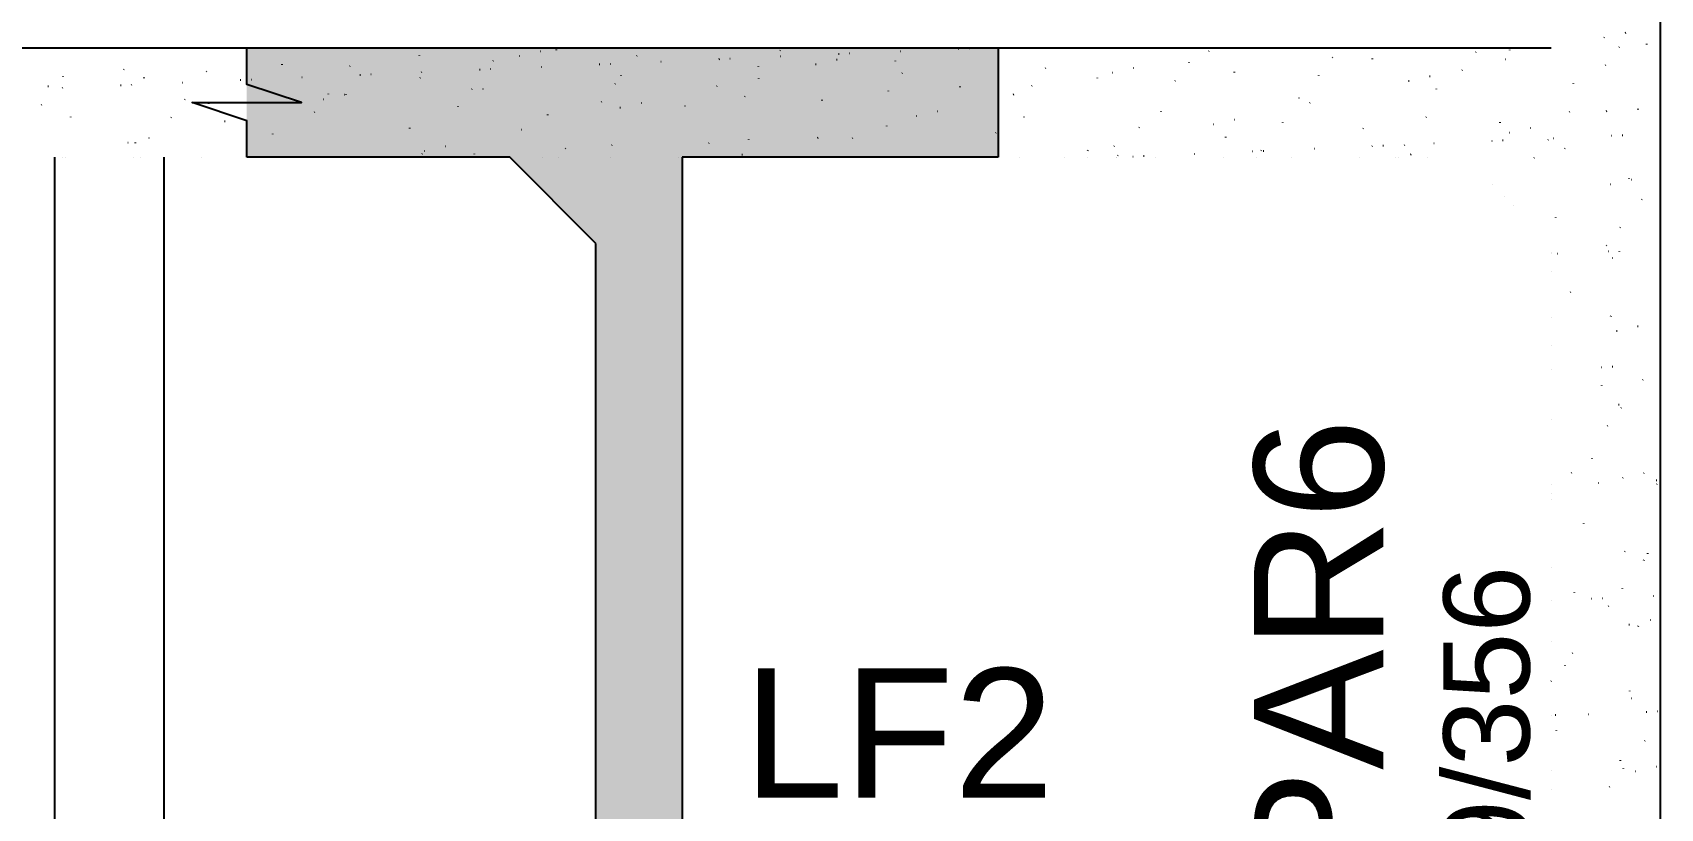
# Model space of a CAD drawing. Header units: millimetres. Extents: x 26621 to 30548, y 1514 to 6605.
# Drawn here: x 28791.9 to 29075.3, y 2783.7 to 2918.7 of the extents above; entities that cross this region are included whole.
import ezdxf

# ---------------------------------------------------------------- set-up
doc = ezdxf.new("R2010")
doc.units = ezdxf.units.MM
for name, color, linetype in [('1', 4, 'Continuous'), ('10', 13, 'Continuous'), ('11', 22, 'Continuous'), ('18', 9, 'Continuous'), ('19', 5, 'Continuous'), ('30', 15, 'Continuous'), ('49', 20, 'Continuous'), ('8', 5, 'Continuous')]:
    doc.layers.add(name, color=color, linetype=linetype)
doc.styles.get("Standard").update_dxf_attribs({"font": 'arial.ttf'})

# ---------------------------------------------------------------- blocks, each defined once
blk = doc.blocks.new('_HC19908E6B6-000')
for p, q in [((2651.718879, 930.840047), (2651.792101, 930.85628)), ((2655.379989, 931.651696), (2655.453211, 931.667929)), ((2659.12396, 929.620205), (2659.133749, 929.694563)), ((2445.493529, 927.645175), (2445.503318, 927.719533)), ((2458.353637, 926.739184), (2458.399294, 926.798685)), ((2462.836275, 927.637455), (2462.909497, 927.653688)), ((2466.497385, 928.449104), (2466.570607, 928.465337)), ((2469.331945, 928.637123), (2469.341734, 928.711482)), ((2483.320676, 927.651173), (2483.366333, 927.710674)), ((2487.517273, 926.638614), (2487.592202, 926.641886)), ((2497.632636, 927.080261), (2497.707565, 927.083532)), ((2499.505852, 927.162047), (2499.58078, 927.165319)), ((2508.287715, 928.563162), (2508.333372, 928.622663)), ((2508.347429, 927.548079), (2508.422357, 927.55135)), ((2518.108812, 927.000524), (2518.182034, 927.016757)), ((2518.462792, 927.989725), (2518.53772, 927.992996)), ((2520.336007, 928.071511), (2520.410936, 928.074783)), ((2528.345512, 926.692672), (2528.355302, 926.76703)), ((2529.177584, 928.457543), (2529.252513, 928.460814)), ((2539.292947, 928.899189), (2539.367876, 928.902461)), ((2541.166163, 928.980976), (2541.241091, 928.984247)), ((2582.900235, 928.473879), (2582.973457, 928.490112)), ((2604.411989, 927.331995), (2604.457646, 927.391497)), ((2611.373706, 927.07862), (2611.383496, 927.152978)), ((2629.379028, 928.243985), (2629.424685, 928.303486)), ((2634.511662, 927.025299), (2634.584884, 927.041532)), ((2635.285543, 928.628256), (2635.295333, 928.702614)), ((2654.346067, 929.155974), (2654.391724, 929.215475)), ((2383.45252, 924.003216), (2383.498177, 924.062718)), ((2394.017631, 925.271287), (2394.090853, 925.28752)), ((2397.567065, 923.765139), (2397.576854, 923.839498)), ((2408.419559, 924.915205), (2408.465216, 924.974707)), ((2421.581691, 926.095538), (2421.591481, 926.169897)), ((2425.026807, 923.910222), (2425.101736, 923.913493)), ((2433.386598, 925.827194), (2433.432255, 925.886696)), ((2435.14217, 924.351868), (2435.217099, 924.35514)), ((2437.015386, 924.433654), (2437.090314, 924.436926)), ((2445.629058, 923.822707), (2445.70228, 923.83894)), ((2445.856962, 924.819686), (2445.931891, 924.822957)), ((2455.972326, 925.261332), (2456.047254, 925.264604)), ((2457.845541, 925.343119), (2457.92047, 925.34639)), ((2466.687118, 925.72915), (2466.762046, 925.732422)), ((2476.802481, 926.170797), (2476.87741, 926.174068)), ((2478.675696, 926.252583), (2478.750625, 926.255854)), ((2480.595259, 924.151087), (2480.605048, 924.225445)), ((2504.507096, 925.700723), (2504.516885, 925.775082)), ((2504.543832, 923.684039), (2504.58949, 923.74354)), ((2514.447702, 926.188875), (2514.520924, 926.205108)), ((2529.510872, 924.596028), (2529.556529, 924.655529)), ((2554.477911, 925.508017), (2554.523568, 925.567519)), ((2563.520663, 923.756272), (2563.530453, 923.83063)), ((2566.059129, 924.740296), (2566.132351, 924.756529)), ((2569.720239, 925.551944), (2569.793461, 925.568177)), ((2579.44495, 926.420006), (2579.490607, 926.479508)), ((2587.35908, 924.748221), (2587.368869, 924.822579)), ((2602.01499, 924.208167), (2602.060648, 924.267668)), ((2621.331666, 924.103364), (2621.404888, 924.119597)), ((2626.98203, 925.120156), (2627.027687, 925.179657)), ((2651.949069, 926.032145), (2651.994726, 926.091646)), ((2380.837635, 922.349352), (2380.910857, 922.365585)), ((2383.366496, 922.091293), (2383.441425, 922.094565)), ((2393.481859, 922.53294), (2393.556788, 922.536211)), ((2395.355075, 922.614726), (2395.430003, 922.617997)), ((2404.196651, 923.000758), (2404.27158, 923.004029)), ((2414.312015, 923.442404), (2414.386943, 923.445675)), ((2416.18523, 923.52419), (2416.260159, 923.527462)), ((2429.642715, 920.948071), (2429.688372, 921.007573)), ((2432.449062, 920.900772), (2432.522284, 920.917005)), ((2432.742216, 920.828739), (2432.752005, 920.903098)), ((2454.609754, 921.86006), (2454.655412, 921.919562)), ((2456.580632, 921.820688), (2456.590422, 921.895046)), ((2479.576793, 922.77205), (2479.622451, 922.831551)), ((2497.240485, 922.374127), (2497.313707, 922.39036)), ((2527.113873, 921.472199), (2527.15953, 921.531701)), ((2539.608826, 922.206636), (2539.618616, 922.280994)), ((2548.851912, 920.925547), (2548.925134, 920.94178)), ((2552.080912, 922.384188), (2552.12657, 922.44369)), ((2577.047951, 923.296177), (2577.093609, 923.355679)), ((2617.670556, 923.291716), (2617.743778, 923.307949)), ((2622.534231, 921.811821), (2622.54402, 921.886179)), ((2646.372647, 922.803769), (2646.382436, 922.878128)), ((2379.708637, 919.124093), (2379.754294, 919.183595)), ((2404.675676, 920.036082), (2404.721333, 920.095584)), ((2408.830379, 919.279103), (2408.840168, 919.353461)), ((2428.787951, 920.089124), (2428.861174, 920.105357)), ((2452.212756, 918.736232), (2452.258413, 918.795733)), ((2477.179795, 919.648221), (2477.225452, 919.707722)), ((2480.399378, 918.640544), (2480.472601, 918.656777)), ((2484.060488, 919.452192), (2484.133711, 919.468425)), ((2491.755783, 918.884288), (2491.765573, 918.958646)), ((2502.146834, 920.56021), (2502.192491, 920.619711)), ((2515.5942, 919.876237), (2515.603989, 919.950595)), ((2598.622394, 920.262185), (2598.632183, 920.336543)), ((2600.463338, 919.476968), (2600.536561, 919.493201)), ((2657.635961, 918.317733), (2657.64575, 918.392092)), ((2384.815752, 916.948704), (2384.825542, 917.023062)), ((2402.278678, 916.912253), (2402.324335, 916.971755)), ((2411.580734, 916.274376), (2411.653957, 916.290608)), ((2427.245717, 917.824243), (2427.291374, 917.883744)), ((2467.843946, 917.334652), (2467.853736, 917.40901)), ((2526.857514, 915.390201), (2526.867303, 915.464559)), ((2532.010805, 917.191964), (2532.084028, 917.208197)), ((2535.671915, 918.003613), (2535.745138, 918.019846)), ((2550.769351, 916.939837), (2550.77914, 917.014195)), ((2574.607767, 917.931785), (2574.617556, 918.006144)), ((2583.622232, 915.743384), (2583.695455, 915.759617)), ((2587.283342, 916.555033), (2587.356565, 916.571266)), ((2595.759967, 916.056461), (2595.805624, 916.115963)), ((2620.727006, 916.96845), (2620.772663, 917.027952)), ((2633.621334, 915.987334), (2633.631124, 916.061692)), ((2645.694045, 917.880439), (2645.739702, 917.939941)), ((2652.074765, 918.028388), (2652.147988, 918.044621)), ((2394.739628, 912.540792), (2394.81285, 912.557025)), ((2396.079066, 912.462668), (2396.088856, 912.537026)), ((2398.400738, 913.352441), (2398.47396, 913.368674)), ((2419.990903, 914.012304), (2420.000693, 914.086663)), ((2443.82932, 915.004253), (2443.839109, 915.078611)), ((2463.192161, 914.825796), (2463.265384, 914.842029)), ((2495.891811, 912.408504), (2495.937468, 912.468006)), ((2502.842887, 913.059801), (2502.852676, 913.13416)), ((2514.803588, 913.377216), (2514.87681, 913.393449)), ((2520.85885, 913.320494), (2520.904507, 913.379995)), ((2545.825889, 914.232483), (2545.871546, 914.291984)), ((2570.792928, 915.144472), (2570.838585, 915.203973)), ((2585.871081, 913.445749), (2585.88087, 913.520108)), ((2609.782918, 914.995386), (2609.792708, 915.069744)), ((2622.040545, 912.407893), (2622.115473, 912.411164)), ((2632.155908, 912.849539), (2632.230837, 912.85281)), ((2634.029124, 912.931325), (2634.104052, 912.934597)), ((2635.233659, 914.294805), (2635.306881, 914.311037)), ((2638.894769, 915.106453), (2638.967992, 915.122686)), ((2641.950162, 913.001316), (2641.995819, 913.060818)), ((2642.8707, 913.317357), (2642.945629, 913.320628)), ((2652.986064, 913.759003), (2653.060992, 913.762275)), ((2654.859279, 913.84079), (2654.934208, 913.844061)), ((2383.278861, 910.000001), (2383.278861, 910.000001)), ((2383.278861, 910.000001), (2383.278861, 910.000001)), ((2383.278861, 910.000001), (2383.278861, 910.000001)), ((2383.900938, 910.000001), (2383.900938, 910.000001)), ((2395.75485, 910.000001), (2395.75485, 910.000001)), ((2395.75485, 910.000001), (2395.75485, 910.000001)), ((2395.75485, 910.000001), (2395.75485, 910.000001)), ((2396.974721, 910.000001), (2396.974721, 910.000001)), ((2396.974721, 910.000001), (2396.974721, 910.000001)), ((2407.608762, 910.000001), (2407.608762, 910.000001)), ((2407.608762, 910.000001), (2407.608762, 910.000001)), ((2407.608762, 910.000001), (2407.608762, 910.000001)), ((2419.462674, 910.000001), (2419.462674, 910.000001)), ((2419.462674, 910.000001), (2419.462674, 910.000001)), ((2421.241966, 910.000001), (2421.241966, 910.000001)), ((2421.241966, 910.000001), (2421.241966, 910.000001)), ((2431.316586, 910.000001), (2431.316586, 910.000001)), ((2431.316586, 910.000001), (2431.316586, 910.000001)), ((2441.424409, 910.000001), (2441.424409, 910.000001)), ((2441.424409, 910.000001), (2441.424409, 910.000001)), ((2441.424409, 910.000001), (2441.424409, 910.000001)), ((2443.170497, 910.000001), (2443.170497, 910.000001)), ((2445.509211, 910.000001), (2445.509211, 910.000001)), ((2445.957733, 910.584526), (2446.00339, 910.644028)), ((2446.351055, 911.092212), (2446.424277, 911.108445)), ((2450.012165, 911.903861), (2450.085387, 911.920094)), ((2455.024409, 910.000001), (2455.024409, 910.000001)), ((2455.024409, 910.000001), (2455.024409, 910.000001)), ((2455.024409, 910.000001), (2455.024409, 910.000001)), ((2455.092634, 910.518217), (2455.102423, 910.592575)), ((2466.878321, 910.000001), (2466.878321, 910.000001)), ((2466.878321, 910.000001), (2466.878321, 910.000001)), ((2466.878321, 910.000001), (2466.878321, 910.000001)), ((2469.776456, 910.000001), (2469.776456, 910.000001)), ((2470.924772, 911.496515), (2470.970429, 911.556017)), ((2478.732233, 910.000001), (2478.732233, 910.000001)), ((2478.732233, 910.000001), (2478.732233, 910.000001)), ((2479.004471, 912.067853), (2479.01426, 912.142211)), ((2490.586145, 910.000001), (2490.586145, 910.000001)), ((2490.586145, 910.000001), (2490.586145, 910.000001)), ((2494.043701, 910.000001), (2494.043701, 910.000001)), ((2499.569957, 910.000001), (2499.569957, 910.000001)), ((2501.623592, 910.455281), (2501.696814, 910.471514)), ((2502.440057, 910.000001), (2502.440057, 910.000001)), ((2514.293969, 910.000001), (2514.293969, 910.000001)), ((2518.310946, 910.000001), (2518.310946, 910.000001)), ((2526.14788, 910.000001), (2526.14788, 910.000001)), ((2526.14788, 910.000001), (2526.14788, 910.000001)), ((2526.14788, 910.000001), (2526.14788, 910.000001)), ((2538.001792, 910.000001), (2538.001792, 910.000001)), ((2538.001792, 910.000001), (2538.001792, 910.000001)), ((2538.018038, 910.123402), (2538.027828, 910.19776)), ((2542.578191, 910.000001), (2542.578191, 910.000001)), ((2549.855704, 910.000001), (2549.855704, 910.000001)), ((2549.855704, 910.000001), (2549.855704, 910.000001)), ((2557.715505, 910.000001), (2557.715505, 910.000001)), ((2557.715505, 910.000001), (2557.715505, 910.000001)), ((2561.709616, 910.000001), (2561.709616, 910.000001)), ((2561.856454, 911.11535), (2561.866244, 911.189708)), ((2566.415015, 911.928636), (2566.488237, 911.944869)), ((2566.845437, 910.000001), (2566.845437, 910.000001)), ((2566.845437, 910.000001), (2566.845437, 910.000001)), ((2566.845437, 910.000001), (2566.845437, 910.000001)), ((2566.890762, 910.000001), (2566.890762, 910.000001)), ((2566.890762, 910.000001), (2566.890762, 910.000001)), ((2566.890762, 910.000001), (2566.890762, 910.000001)), ((2567.049045, 910.265349), (2567.094702, 910.32485)), ((2569.665442, 910.121146), (2569.74037, 910.124418)), ((2571.538657, 910.202933), (2571.613586, 910.206204)), ((2573.563528, 910.000001), (2573.563528, 910.000001)), ((2580.380234, 910.588964), (2580.455163, 910.592236)), ((2585.41744, 910.000001), (2585.41744, 910.000001)), ((2585.41744, 910.000001), (2585.41744, 910.000001)), ((2585.41744, 910.000001), (2585.41744, 910.000001)), ((2590.495597, 911.030611), (2590.570526, 911.033882)), ((2591.112682, 910.000001), (2591.112682, 910.000001)), ((2591.112682, 910.000001), (2591.112682, 910.000001)), ((2591.112682, 910.000001), (2591.112682, 910.000001)), ((2592.016084, 911.177338), (2592.061741, 911.236839)), ((2592.368813, 911.112397), (2592.443741, 911.115668)), ((2597.271352, 910.000001), (2597.271352, 910.000001)), ((2597.271352, 910.000001), (2597.271352, 910.000001)), ((2597.271352, 910.000001), (2597.271352, 910.000001)), ((2601.210389, 911.498428), (2601.285318, 911.5017)), ((2609.125263, 910.000001), (2609.125263, 910.000001)), ((2609.125263, 910.000001), (2609.125263, 910.000001)), ((2611.325753, 911.940075), (2611.400681, 911.943346)), ((2613.198968, 912.021861), (2613.273897, 912.025133)), ((2615.379927, 910.000001), (2615.379927, 910.000001)), ((2615.379927, 910.000001), (2615.379927, 910.000001)), ((2615.379927, 910.000001), (2615.379927, 910.000001)), ((2615.861053, 910.000001), (2615.861053, 910.000001)), ((2615.861053, 910.000001), (2615.861053, 910.000001)), ((2616.983123, 912.089327), (2617.02878, 912.148829)), ((2618.026442, 910.480056), (2618.099664, 910.496289)), ((2620.979175, 910.000001), (2620.979175, 910.000001)), ((2620.979175, 910.000001), (2620.979175, 910.000001)), ((2639.553164, 909.877487), (2639.598821, 909.936989)), ((2644.884648, 911.501298), (2644.894438, 911.575656)), ((2632.212657, 905.287366), (2632.212657, 905.287366)), ((2652.796763, 905.297893), (2652.869985, 905.314126)), ((2656.045173, 906.234499), (2656.054963, 906.308857)), ((2656.457873, 906.109542), (2656.531095, 906.125775)), ((2634.373198, 903.126825), (2634.373198, 903.126825)), ((2634.373198, 903.126825), (2634.373198, 903.126825)), ((2635.939332, 901.560691), (2635.939332, 901.560691)), ((2635.939332, 901.560691), (2635.939332, 901.560691)), ((2635.939332, 901.560691), (2635.939332, 901.560691)), ((2658.265179, 902.637771), (2658.310836, 902.697273)), ((2643.29386, 899.418064), (2643.30365, 899.492422)), ((2654.521297, 897.758648), (2654.566954, 897.81815)), ((2642.500021, 893.388258), (2642.500021, 893.388258)), ((2642.500021, 893.388258), (2642.500021, 893.388258)), ((2642.500021, 893.197038), (2642.500021, 893.197038)), ((2643.571463, 893.243818), (2643.646391, 893.24709)), ((2652.124298, 894.634819), (2652.169956, 894.694321)), ((2652.413039, 893.62985), (2652.487968, 893.633121)), ((2654.380964, 893.593577), (2654.390754, 893.667935)), ((2642.500021, 890.124603), (2642.500021, 890.124603)), ((2642.500021, 890.124603), (2642.500021, 890.124603)), ((2653.15265, 892.486234), (2653.225872, 892.502467)), ((2645.869275, 886.483114), (2645.914932, 886.542615)), ((2642.500021, 882.092217), (2642.500021, 882.092217)), ((2652.892966, 882.291106), (2652.902755, 882.365464)), ((2653.874647, 879.755739), (2653.947869, 879.771972)), ((2657.535757, 880.567388), (2657.608979, 880.58362)), ((2642.500021, 877.234045), (2642.500021, 877.234045)), ((2642.500021, 877.234045), (2642.500021, 877.234045)), ((2642.500021, 877.234045), (2642.500021, 877.234045)), ((2642.500021, 873.092903), (2642.500021, 873.092903)), ((2642.500021, 873.092903), (2642.500021, 873.092903)), ((2642.500021, 873.092903), (2642.500021, 873.092903)), ((2651.240586, 873.474525), (2651.315515, 873.477796)), ((2653.113802, 873.556311), (2653.188731, 873.559582)), ((2651.302178, 870.207871), (2651.311967, 870.28223)), ((2658.440409, 871.240445), (2658.486066, 871.299947)), ((2642.500021, 864.343487), (2642.500021, 864.343487)), ((2642.500021, 864.343487), (2642.500021, 864.343487)), ((2654.230534, 866.944079), (2654.303756, 866.960312)), ((2654.696526, 866.361322), (2654.742183, 866.420824)), ((2652.299528, 863.237494), (2652.345185, 863.296995)), ((2649.637969, 857.566949), (2649.647758, 857.641308)), ((2642.500021, 852.988769), (2642.500021, 852.988769)), ((2642.500021, 852.988769), (2642.500021, 852.988769)), ((2646.044505, 855.085788), (2646.090162, 855.14529)), ((2650.667562, 853.345371), (2650.742491, 853.348643)), ((2654.952531, 854.213585), (2655.025754, 854.229818)), ((2658.613641, 855.025233), (2658.686864, 855.041466)), ((2660.782926, 853.787018), (2660.857854, 853.790289)), ((2660.901283, 853.080913), (2660.911072, 853.155272)), ((2642.500021, 851.45293), (2642.500021, 851.45293)), ((2642.500021, 851.45293), (2642.500021, 851.45293)), ((2642.500021, 851.45293), (2642.500021, 851.45293)), ((2642.500021, 850.466528), (2642.500021, 850.466528)), ((2648.14997, 846.264478), (2648.159759, 846.338836)), ((2655.308418, 841.401925), (2655.38164, 841.418158)), ((2658.615639, 839.84312), (2658.661296, 839.902621)), ((2659.310495, 840.997679), (2659.320284, 841.072037)), ((2642.500021, 838.562372), (2642.500021, 838.562372)), ((2642.500021, 838.562372), (2642.500021, 838.562372)), ((2646.559182, 834.181244), (2646.568972, 834.255602)), ((2649.495109, 833.190046), (2649.570038, 833.193318)), ((2651.368325, 833.271832), (2651.443253, 833.275104)), ((2654.871756, 834.963997), (2654.917413, 835.023498)), ((2660.209902, 833.657864), (2660.28483, 833.661136)), ((2642.500021, 832.884634), (2642.500021, 832.884634)), ((2642.500021, 832.884634), (2642.500021, 832.884634)), ((2642.500021, 832.884634), (2642.500021, 832.884634)), ((2652.474758, 831.840168), (2652.520415, 831.899669)), ((2656.030415, 828.671431), (2656.103638, 828.687664)), ((2657.646286, 828.356757), (2657.656075, 828.431115)), ((2659.691525, 829.483079), (2659.764748, 829.499312)), ((2642.500021, 825.671814), (2642.500021, 825.671814)), ((2642.500021, 825.671814), (2642.500021, 825.671814)), ((2642.500021, 825.671814), (2642.500021, 825.671814)), ((2646.219734, 823.688462), (2646.265392, 823.747964)), ((2644.894973, 821.540322), (2644.904763, 821.61468)), ((2642.500021, 818.840838), (2642.521509, 818.868841)), ((2656.158287, 817.054286), (2656.168077, 817.128644)), ((2656.386302, 815.859771), (2656.459524, 815.876004)), ((2659.037449, 813.502539), (2659.112377, 813.50581)), ((2660.910664, 813.584325), (2660.985593, 813.587597)), ((2642.500021, 812.781257), (2642.500021, 812.781257)), ((2642.500021, 812.780499), (2642.500021, 812.780499)), ((2642.500021, 812.780499), (2642.500021, 812.780499)), ((2643.206306, 812.937836), (2643.279528, 812.954069)), ((2648.922085, 813.060893), (2648.997014, 813.064164)), ((2643.406974, 810.23785), (2643.416764, 810.312209)), ((2658.790869, 808.445794), (2658.836526, 808.505296)), ((2654.567499, 804.971051), (2654.577289, 805.04541)), ((2642.500021, 803.348858), (2642.500021, 803.348858)), ((2642.500021, 803.348858), (2642.500021, 803.348858)), ((2642.500021, 803.348858), (2642.500021, 803.348858)), ((2655.046986, 803.566671), (2655.092643, 803.626173)), ((2657.1083, 803.129276), (2657.181522, 803.145509)), ((2660.76941, 803.940925), (2660.842632, 803.957158)), ((2642.500021, 799.890699), (2642.500021, 799.890699)), ((2642.500021, 799.890699), (2642.500021, 799.890699)), ((2642.500021, 799.890699), (2642.500021, 799.890699)), ((2652.649988, 800.442842), (2652.695645, 800.502344))]:
    blk.add_line(p, q)
blk = doc.blocks.new('LINCOR', base_point=(3.340557, 0.831553))
blk.add_lwpolyline([(3.340557, 0.831553), (3.673891, 0.831553), (3.840557, 1.331553), (3.840557, 0.331553), (4.007224, 0.831553), (4.340557, 0.831553)])

msp = doc.modelspace()

# ---------------------------------------------------------------- linework, layer by layer
at = {"layer": '1'}
for p, q in [((28795.77, 2582.04), (28795.77, 2897.04)), ((28814.77, 2897.04), (28814.77, 2582.04))]:
    msp.add_line(p, q, dxfattribs=at)
at = {"layer": '18'}
for p, q in [((28829.21, 2916.04), (28959.98, 2916.04)), ((28959.98, 2916.04), (28959.98, 2897.04)), ((28874.98, 2897.04), (28829.21, 2897.04)), ((28889.98, 2882.04), (28874.98, 2897.04)), ((28904.98, 2897.04), (28904.98, 2582.04)), ((28959.98, 2897.04), (28904.98, 2897.04)), ((28889.98, 2751.04), (28889.98, 2882.04))]:
    msp.add_line(p, q, dxfattribs=at)
at = {"layer": '30'}
for points in [[(28829.21, 2897.04), (28829.21, 2916.04), (28959.98, 2916.04)], [(28829.21, 2897.04), (28959.98, 2916.04), (28874.98, 2897.04)], [(28904.98, 2897.04), (28874.98, 2897.04), (28959.98, 2916.04)], [(28904.98, 2897.04), (28959.98, 2916.04), (28959.98, 2897.04)], [(28904.98, 2897.04), (28889.98, 2882.04), (28874.98, 2897.04)], [(28889.98, 2538.38), (28889.98, 2751.04), (28904.98, 2897.04)], [(28889.98, 2538.38), (28904.98, 2897.04), (28901.98, 2563.04)], [(28904.98, 2897.04), (28889.98, 2751.04), (28889.98, 2882.04)], [(28904.98, 2582.04), (28901.98, 2563.04), (28904.98, 2897.04)]]:
    msp.add_solid(points, dxfattribs=at)
at = {"layer": '49'}
for points in [[(29075.27, 2618.04), (29075.27, 2977.04)], [(28659.77, 2916.04), (29056.27, 2916.04)]]:
    msp.add_lwpolyline(points, dxfattribs=at)

# ---------------------------------------------------------------- block references
at = {"xscale": 19, "yscale": 19, "rotation": 90}
msp.add_blockref('LINCOR', (28829.21, 2897.04), dxfattribs=at)
at = {"layer": '19'}
msp.add_blockref('_HC19908E6B6-000', (26413.77, 1987.04), dxfattribs=at)

# ---------------------------------------------------------------- texts
at = {"layer": '10'}
msp.add_text('LF2', height=22.5, dxfattribs=at).set_placement((28915.6, 2785.6))
at = {"layer": '11'}
msp.add_text('19/356', height=15, rotation=90, dxfattribs=at).set_placement((29052.5, 2761.86))
at = {"layer": '8'}
msp.add_text('PAR6', height=22.5, rotation=90, dxfattribs=at).set_placement((29027.02, 2769.45))

doc.saveas('drawing.dxf')
